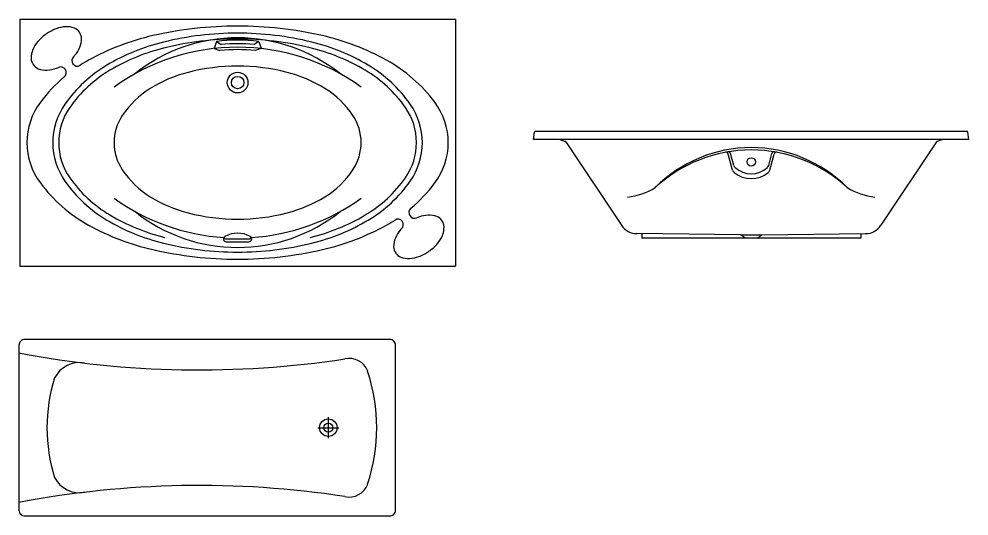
# Model space of a CAD drawing. Header units: metres. Extents: x 30 to 38.4, y 11.3 to 22.1.
# Drawn here: x 29.978 to 34.014, y 11.341 to 13.452 of the extents above; entities that cross this region are included whole.
import ezdxf
from ezdxf.enums import TextEntityAlignment as Align

# ---------------------------------------------------------------- set-up
doc = ezdxf.new("R2010")
doc.units = ezdxf.units.M
doc.header["$MEASUREMENT"] = 0
for name, color, linetype in [('ID-WC', 7, 'Continuous'), ('WC-DET', 8, 'Continuous'), ('WC-DET1', 8, 'Continuous'), ('WC-DET2', 15, 'Continuous'), ('WC-OUTL', 7, 'Continuous'), ('WC-SERIAL', 4, 'Continuous')]:
    doc.layers.add(name, color=color, linetype=linetype)
doc.styles.get("Standard").update_dxf_attribs({"font": 'arial.ttf'})

# ---------------------------------------------------------------- blocks, each defined once
blk = doc.blocks.new('BT213P')
at = {"layer": 'WC-DET1', "color": 7}
for points in [[(-1.6213, 0.3653, 0.010055), (-1.6162, 0.3711, 0.076468), (-1.5951, 0.4052, 0.107136), (-1.588, 0.4424, 0.147373), (-1.5967, 0.4688, 0.147373), (-1.6185, 0.486, 0.107136), (-1.6559, 0.4921, 0.076468), (-1.6952, 0.4839, 0.063415), (-1.738, 0.4614, 0.063415)], [(-0.925, 0.495, 0.056361), (-1.2852, 0.4543, 0.070113), (-1.5579, 0.35, 0.016096), (-1.5937, 0.3287, 0.162102)], [(-0.1886, -0.2788, 0.057218), (-0.0871, -0.1714, 0.162102), (-0.03, 0, 0.162102), (-0.0871, 0.1714, 0.10609), (-0.2921, 0.35, 0.070113), (-0.5648, 0.4543, 0.056361), (-0.925, 0.495, 0.056361)], [(-1.738, 0.4614, 0.063415), (-1.7738, 0.4289, 0.076468), (-1.7949, 0.3948, 0.107136), (-1.802, 0.3576, 0.147373), (-1.7933, 0.3312, 0.147373), (-1.7715, 0.314, 0.107136), (-1.7341, 0.3079, 0.076468), (-1.6948, 0.3161, 0.011803), (-1.6864, 0.3194, 0.063415)], [(-1.6614, 0.2788, 0.057218), (-1.7629, 0.1714, 0.162102), (-1.82, 0, 0.162102), (-1.7629, -0.1714, 0.10609), (-1.5579, -0.35, 0.070113), (-1.2852, -0.4543, 0.056361), (-0.925, -0.495, 0.056361), (-0.5648, -0.4543, 0.070113), (-0.2921, -0.35, 0.016096), (-0.2563, -0.3287, 0.162102)], [(-0.112, -0.4614, 0.063415), (-0.0762, -0.4289, 0.076468), (-0.0551, -0.3948, 0.107136), (-0.048, -0.3576, 0.147373), (-0.0567, -0.3312, 0.147373), (-0.0785, -0.314, 0.107136), (-0.1159, -0.3079, 0.076468), (-0.1552, -0.3161, 0.011803), (-0.1636, -0.3194, 0.063415)], [(-0.2287, -0.3653, 0.010055), (-0.2338, -0.3711, 0.076468), (-0.2549, -0.4052, 0.107136), (-0.262, -0.4424, 0.147373), (-0.2533, -0.4688, 0.147373), (-0.2315, -0.486, 0.107136), (-0.1941, -0.4921, 0.076468), (-0.1548, -0.4839, 0.063415), (-0.112, -0.4614, 0.063415)]]:
    blk.add_lwpolyline(points, format="xyb", dxfattribs=at)
at = {"layer": 'WC-DET1'}
for points in [[(-0.925, 0.465, 0.060225), (-1.2397, 0.427, 0.073676), (-1.4801, 0.3288, 0.10685), (-1.6586, 0.1633, 0.153753), (-1.71, 0, 0.153753), (-1.6586, -0.1633, 0.10685), (-1.4801, -0.3288, 0.073676), (-1.2397, -0.427, 0.060225), (-0.925, -0.465, 0.060225), (-0.6103, -0.427, 0.073676), (-0.3699, -0.3288, 0.10685), (-0.1914, -0.1633, 0.153753), (-0.14, 0, 0.153753), (-0.1914, 0.1633, 0.10685), (-0.3699, 0.3288, 0.073676), (-0.6103, 0.427, 0.060225)], [(-0.925, 0.325, 0.062835), (-1.1349, 0.2985, 0.07597), (-1.2962, 0.2298, 0.107105), (-1.415, 0.1151, 0.148501), (-1.45, 0, 0.148501), (-1.415, -0.1151, 0.107105), (-1.2962, -0.2298, 0.07597), (-1.1349, -0.2985, 0.062835), (-0.925, -0.325, 0.062835), (-0.7151, -0.2985, 0.07597), (-0.5538, -0.2298, 0.107105), (-0.435, -0.1151, 0.148501), (-0.4, 0, 0.148501), (-0.435, 0.1151, 0.107105), (-0.5538, 0.2298, 0.07597), (-0.7151, 0.2985, 0.062835)]]:
    blk.add_lwpolyline(points, format="xyb", close=True, dxfattribs=at)
for points in [[(-0.925, 0.44, 0.060225), (-1.2338, 0.4027, 0.073676), (-1.4673, 0.3073, 0.10685), (-1.6381, 0.149, 0.153753), (-1.685, 0, 0.153753), (-1.6381, -0.149, 0.10685), (-1.4673, -0.3073, 0.073676), (-1.2338, -0.4027, 0.026291)], [(-0.6162, -0.4027, 0.073676), (-0.3827, -0.3073, 0.10685), (-0.2119, -0.149, 0.153753), (-0.165, 0, 0.153753), (-0.2119, 0.149, 0.10685), (-0.3827, 0.3073, 0.073676), (-0.6162, 0.4027, 0.060225), (-0.925, 0.44, 0.060225)]]:
    blk.add_lwpolyline(points, format="xyb", dxfattribs=at)
for radius in [0.044, 0.0265]:
    blk.add_circle((-0.925, 0.255), radius, dxfattribs=at)
for centre, radius, start, end in [((-0.925, -0.255), 0.7, 51.3479, 128.6521), ((-0.925, -0.495), 0.9, 54.3147, 125.6853), ((-0.925, 0.495), 0.9, 234.3147, 266.2871), ((-0.925, 0.495), 0.9, 273.7129, 305.6853), ((-0.925, 0.255), 0.7, 231.3479, 308.6521)]:
    blk.add_arc(centre, radius, start, end, dxfattribs=at)
at = {"layer": 'WC-DET1', "color": 7}
for centre, radius, start, end in [((-1.6061, 0.348), 0.023, 131.354, 302.6345), ((-1.6769, 0.2973), 0.0241, 310.0701, 113.1907), ((-0.1731, -0.2973), 0.0241, 130.0701, 293.1907), ((-0.2439, -0.348), 0.023, 311.354, 122.6345)]:
    blk.add_arc(centre, radius, start, end, dxfattribs=at)
at = {"layer": 'WC-DET2'}
for p, q in [((-1.0151, 0.4291), (-1.025, 0.3994)), ((-1.0151, 0.4291), (-0.9951, 0.4164)), ((-0.8349, 0.4291), (-0.8549, 0.4164)), ((-0.8349, 0.4291), (-0.825, 0.3994)), ((-1.025, 0.3994), (-1, 0.3907)), ((-0.825, 0.3994), (-0.85, 0.3907)), ((-0.9769, -0.4086), (-0.8731, -0.4086)), ((-0.9734, -0.4206), (-0.8766, -0.4206))]:
    blk.add_line(p, q, dxfattribs=at)
for centre, radius, start, end in [((-0.925, -0.255), 0.69, 82.4995, 97.5005), ((-0.925, -0.255), 0.675, 84.0396, 95.9604), ((-0.925, -0.255), 0.65, 83.3742, 96.6258), ((-0.9734, -0.4091), 0.0115, 120.4456, 270), ((-0.9769, -0.4036), 0.005, 119.39, 270), ((-0.925, -0.4914), 0.1071, 59.5544, 120.4456), ((-0.8766, -0.4091), 0.0115, 270, 59.5544), ((-0.8731, -0.4036), 0.005, 270, 60.61)]:
    blk.add_arc(centre, radius, start, end, dxfattribs=at)
at = {"layer": 'WC-OUTL'}
for p, q in [((-1.85, 0.525), (-1.85, -0.525)), ((-1.85, 0.525), (-1.85, -0.525)), ((-1.85, 0.525), (0, 0.525)), ((0, 0.525), (0, -0.525)), ((-1.85, -0.525), (0, -0.525))]:
    blk.add_line(p, q, dxfattribs=at)
at = {"layer": 'WC-SERIAL', "flags": 3}
blk.add_attdef('SERIAL', text='', height=0.0678, dxfattribs=at).set_placement((-0.925, -0.0163), align=Align.TOP_CENTER)
blk = doc.blocks.new('BT213S')
at = {"layer": 'WC-DET2'}
for p, q in [((-0.8134, 0), (-0.7898, -0.0086)), ((0.8134, 0), (0.7898, -0.0086)), ((-0.7873, -0.0105), (-0.5511, -0.3648)), ((0.7873, -0.0105), (0.5511, -0.3648)), ((-0.079, -0.1303), (-0.0976, -0.0622)), ((-0.0741, -0.1103), (-0.0877, -0.0605)), ((0.0741, -0.1103), (0.088, -0.0596)), ((0.079, -0.1303), (0.0976, -0.0622)), ((-0.0451, -0.405), (-0.4854, -0.4004)), ((-0.465, -0.4006), (-0.465, -0.42)), ((0.0451, -0.405), (0.4854, -0.4004)), ((0.465, -0.4006), (0.465, -0.42)), ((0.465, -0.42), (-0.465, -0.42)), ((-0.0451, -0.405), (0.0451, -0.405)), ((-0.0265, -0.42), (-0.044, -0.405)), ((0.0265, -0.42), (0.044, -0.405))]:
    blk.add_line(p, q, dxfattribs=at)
blk.add_circle((0, -0.0955), 0.0178, dxfattribs=at)
for centre, radius, start, end in [((-0.7915, -0.0133), 0.005, 33.6901, 70.0169), ((0, -0.6094), 0.5744, 90, 135.2476), ((0, -0.6094), 0.5744, 44.7524, 90), ((0.7915, -0.0133), 0.005, 109.9831, 146.3099), ((0, -0.645), 0.6, 90, 132.8334), ((-0.1072, -0.0648), 0.01, 15.2644, 100.4729), ((-0.0974, -0.0631), 0.01, 15.2644, 99.4976), ((0, -0.645), 0.6, 47.1666, 90), ((0.0974, -0.0631), 0.01, 80.5024, 164.7356), ((0.1072, -0.0648), 0.01, 79.5271, 164.7356), ((-0.0548, -0.105), 0.02, 195.2644, 227.3532), ((0, -0.0455), 0.1009, 227.3532, 312.6468), ((0.0548, -0.105), 0.02, 312.6468, 344.7356), ((-0.0597, -0.125), 0.02, 195.2644, 230.5769), ((0, -0.0523), 0.1141, 230.5769, 309.4231), ((0.0597, -0.125), 0.02, 309.4231, 344.7356), ((-0.5614, 0.0528), 0.3, 276.9628, 300.7628), ((0.5614, 0.0528), 0.3, 239.2372, 263.0372), ((-0.4846, -0.3204), 0.08, 213.6901, 269.4044), ((0.4846, -0.3204), 0.08, 270.5956, 326.3099)]:
    blk.add_arc(centre, radius, start, end, dxfattribs=at)
at = {"layer": 'WC-OUTL'}
for p, q in [((-0.925, 0), (-0.9206, 0.0307)), ((0.925, 0), (-0.925, 0)), ((-0.9157, 0.035), (0.9157, 0.035)), ((0.925, 0), (0.9206, 0.0307))]:
    blk.add_line(p, q, dxfattribs=at)
for centre, start, end in [((-0.9157, 0.03), 90, 171.8699), ((0.9157, 0.03), 8.1301, 90)]:
    blk.add_arc(centre, 0.005, start, end, dxfattribs=at)
at = {"layer": 'WC-SERIAL', "flags": 3}
blk.add_attdef('SERIAL', text='', height=0.0678, dxfattribs=at).set_placement((-0.0004, -0.257), align=Align.TOP_CENTER)
blk = doc.blocks.new('HOLE')
for p, q in [((0, -0.0391), (0, 0.0391)), ((-0.0391, 0), (0.0391, 0))]:
    blk.add_line(p, q)
for centre, radius in [((0, 0), 0.0325), ((0.0001, 0), 0.0165)]:
    blk.add_circle(centre, radius)
blk = doc.blocks.new('BATH10')
at = {"layer": 'ID-WC'}
blk.add_lwpolyline([(0.025, -0.375), (1.575, -0.375, 0.414214), (1.6, -0.35), (1.6, 0.35, 0.414214), (1.575, 0.375), (0.025, 0.375, 0.414214), (0, 0.35), (0, -0.35, 0.414214)], format="xyb", close=True, dxfattribs=at)
for centre, radius, start, end in [((0.7658, 4.3501), 4.1047, 259.2475, 278.664), ((1.4029, 0.211), 0.0834, 20.1347, 103.0161), ((0.2575, 0.1569), 0.1194, 79.9301, 152.791), ((0.8267, 0), 0.7078, 162.611, 180), ((0.7515, 0), 0.768, 341.8098, 18.1902), ((0.8267, 0), 0.7078, 180, 197.389), ((0.2575, -0.1569), 0.1194, 207.209, 280.0699), ((1.4029, -0.211), 0.0834, 256.9839, 339.8653), ((0.7658, -4.3501), 4.1047, 81.336, 100.7525)]:
    blk.add_arc(centre, radius, start, end, dxfattribs=at)
at = {"layer": 'WC-DET', "xscale": 1.143000000000029, "yscale": 1.143000000000029, "zscale": 1.143000000000029}
blk.add_blockref('HOLE', (1.3141, 0), dxfattribs=at)

msp = doc.modelspace()

# ---------------------------------------------------------------- block references
at = {"layer": 'ID-WC'}
for name, p in [('BT213P', (31.8319, 12.927)), ('BT213S', (33.0889, 12.9408)), ('BATH10', (29.9783, 11.7164))]:
    msp.add_blockref(name, p, dxfattribs=at)

doc.saveas('drawing.dxf')
